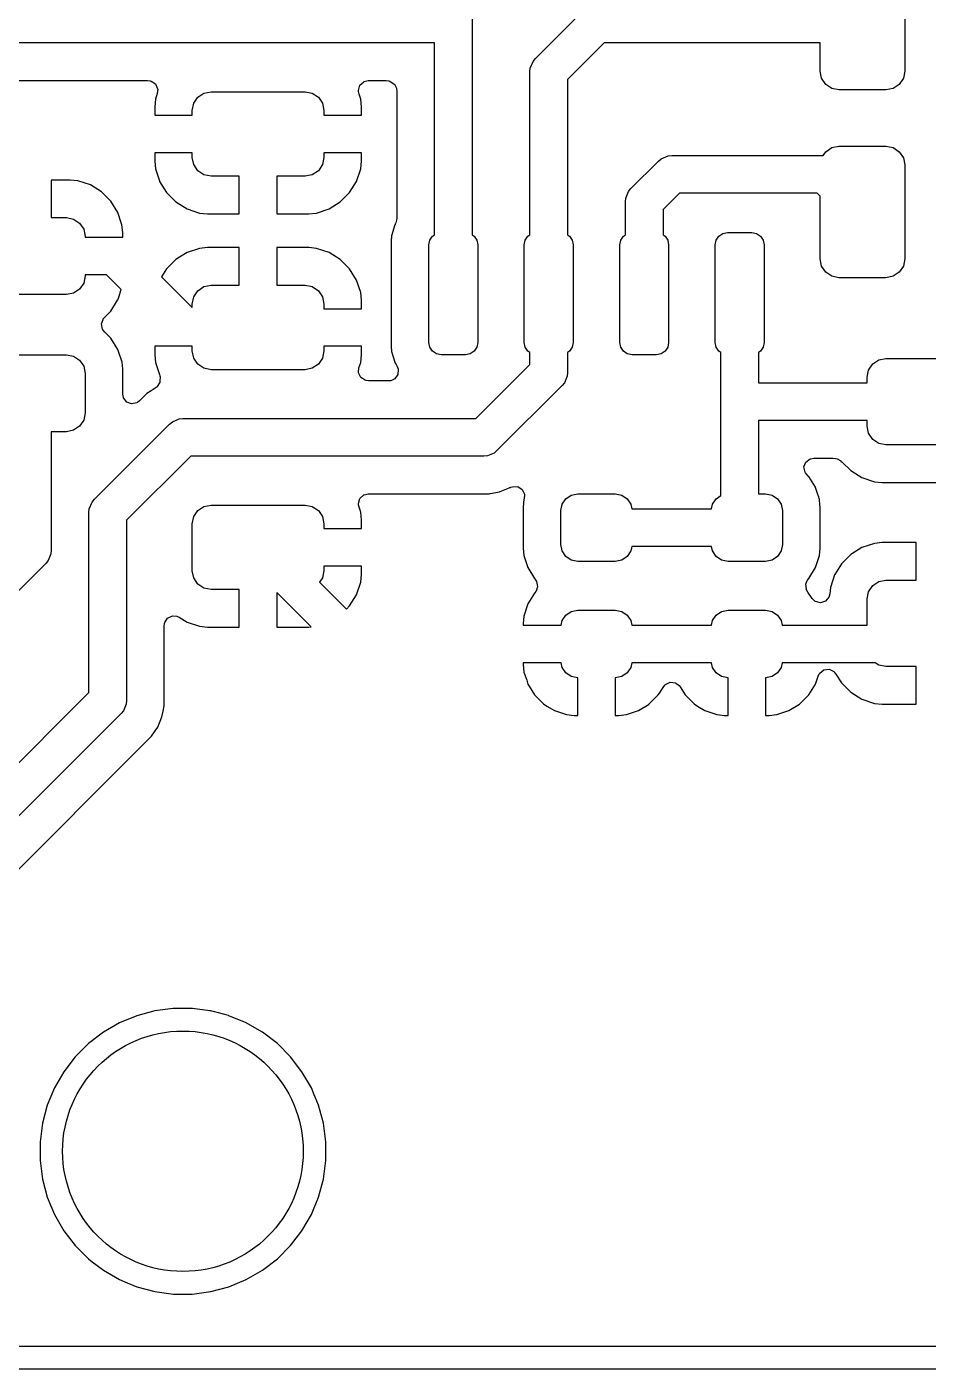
# Model space of a CAD drawing. Header units: millimetres. Extents: x 117.1 to 182.9, y -117.9 to -82.1.
# Drawn here: x 147.92 to 159.91, y -117.9 to -100.04 of the extents above; entities that cross this region are included whole.
import ezdxf

# ---------------------------------------------------------------- set-up
doc = ezdxf.new("R2010")
doc.units = ezdxf.units.MM
for name, color, linetype, lineweight, true_color in [('cut_in', 5, 'CONTINUOUS', 25, 0x0000ff), ('cut_out', 174, 'CONTINUOUS', 25, 0x000080), ('trace_in', 6, 'CONTINUOUS', 25, 0xff00ff), ('trace_out', 214, 'CONTINUOUS', 25, 0x800080)]:
    doc.layers.add(name, color=color, linetype=linetype, lineweight=lineweight, true_color=true_color)

msp = doc.modelspace()

# ---------------------------------------------------------------- linework, layer by layer
at = {"layer": 'cut_in'}
msp.add_circle((150, -115), 1.6, dxfattribs=at)
at = {"layer": 'cut_out', "linetype": 'CONTINUOUS'}
msp.add_line((164, -117.9), (136, -117.9), dxfattribs=at)
at = {"layer": 'trace_in', "linetype": 'CONTINUOUS'}
for p, q in [((150.125, -101.7125), (149.625001, -101.7125)), ((149.625001, -101.7125), (149.625001, -101.824995)), ((150.125, -101.775), (150.125, -101.7125)), ((150.14403, -101.870671), (150.125, -101.775)), ((151.875, -101.775), (151.85597, -101.870671)), ((152.375, -101.7125), (151.875, -101.7125)), ((151.875, -101.7125), (151.875, -101.775)), ((152.375, -101.824973), (152.375, -101.7125)), ((149.625001, -101.824995), (149.635493, -101.927694)), ((149.635493, -101.927694), (149.635494, -101.927696)), ((149.635494, -101.927696), (149.687782, -102.085493)), ((150.198223, -101.951777), (150.14403, -101.870671)), ((150.279329, -102.00597), (150.198223, -101.951777)), ((151.801777, -101.951777), (151.720671, -102.00597)), ((151.85597, -101.870671), (151.801777, -101.951777)), ((152.309358, -102.094119), (152.364505, -101.927697)), ((152.364505, -101.927697), (152.364506, -101.92769)), ((152.364506, -101.92769), (152.374999, -101.824986)), ((152.374999, -101.824986), (152.375, -101.824973)), ((148.499986, -102.075), (148.25, -102.075)), ((148.25, -102.075), (148.25, -102.575)), ((148.499991, -102.075), (148.499986, -102.075)), ((148.602694, -102.085493), (148.499991, -102.075)), ((148.602699, -102.085494), (148.602694, -102.085493)), ((148.76911, -102.140638), (148.602699, -102.085494)), ((148.769119, -102.140641), (148.76911, -102.140638)), ((148.769124, -102.140643), (148.769119, -102.140641)), ((148.918345, -102.232684), (148.769124, -102.140643)), ((149.687782, -102.085493), (149.690641, -102.094119)), ((149.690641, -102.094119), (149.690643, -102.094124)), ((149.690643, -102.094124), (149.782684, -102.243345)), ((150.375, -102.025), (150.279329, -102.00597)), ((150.75, -102.025), (150.375, -102.025)), ((150.75, -102.524998), (150.75, -102.025)), ((151.625, -102.025), (151.25, -102.025)), ((151.25, -102.025), (151.25, -102.524999)), ((151.720671, -102.00597), (151.625, -102.025)), ((152.217315, -102.243345), (152.309356, -102.094124)), ((152.309356, -102.094124), (152.309358, -102.094119)), ((149.042315, -102.356654), (148.918345, -102.232684)), ((149.134356, -102.505875), (149.042315, -102.356654)), ((149.782684, -102.243345), (149.906654, -102.367315)), ((152.093345, -102.367315), (152.217315, -102.243345)), ((149.134358, -102.50588), (149.134356, -102.505875)), ((149.189505, -102.672302), (149.134358, -102.50588)), ((149.906654, -102.367315), (150.055875, -102.459356)), ((150.055875, -102.459356), (150.05588, -102.459358)), ((150.05588, -102.459358), (150.222299, -102.514504)), ((150.222299, -102.514504), (150.2223, -102.514504)), ((150.2223, -102.514504), (150.222302, -102.514505)), ((150.222302, -102.514505), (150.222309, -102.514506)), ((150.222309, -102.514506), (150.325019, -102.524999)), ((150.325019, -102.524999), (150.749999, -102.524999)), ((150.749999, -102.524999), (150.75, -102.524998)), ((151.25, -102.524999), (151.67496, -102.524999)), ((151.67496, -102.524999), (151.674972, -102.524999)), ((151.674972, -102.524999), (151.674986, -102.524998)), ((151.674986, -102.524998), (151.777697, -102.514505)), ((151.777697, -102.514505), (151.944119, -102.459358)), ((151.944119, -102.459358), (151.944124, -102.459356)), ((151.944124, -102.459356), (152.093345, -102.367315)), ((148.25, -102.575), (148.45, -102.575)), ((148.45, -102.575), (148.545671, -102.59403)), ((148.545671, -102.59403), (148.626777, -102.648223)), ((148.626777, -102.648223), (148.68097, -102.729329)), ((149.199998, -102.775013), (149.189505, -102.672302)), ((148.68097, -102.729329), (148.7, -102.825)), ((148.7, -102.825), (148.7, -102.8375)), ((148.7, -102.8375), (149.199999, -102.8375)), ((149.199999, -102.775028), (149.199998, -102.775013)), ((149.199999, -102.8375), (149.199999, -102.775028)), ((150.055875, -103.040643), (149.956394, -103.102003)), ((150.055877, -103.040642), (150.055875, -103.040643)), ((150.055879, -103.040641), (150.055877, -103.040642)), ((150.055887, -103.040638), (150.055879, -103.040641)), ((150.222302, -102.985494), (150.055887, -103.040638)), ((150.222304, -102.985493), (150.222302, -102.985494)), ((150.325002, -102.975002), (150.222304, -102.985493)), ((150.325012, -102.975001), (150.325002, -102.975001)), ((150.325002, -102.975001), (150.325002, -102.975002)), ((150.325028, -102.975), (150.325012, -102.975001)), ((150.325037, -102.975), (150.325028, -102.975)), ((150.75, -102.975), (150.325037, -102.975)), ((150.75, -103.475), (150.75, -102.975)), ((151.674986, -102.975), (151.25, -102.975)), ((151.25, -102.975), (151.25, -103.475)), ((151.674991, -102.975), (151.674986, -102.975)), ((151.777694, -102.985493), (151.674991, -102.975)), ((151.777699, -102.985494), (151.777694, -102.985493)), ((151.94411, -103.040638), (151.777699, -102.985494)), ((151.944119, -103.040641), (151.94411, -103.040638)), ((151.944124, -103.040643), (151.944119, -103.040641)), ((152.093345, -103.132684), (151.944124, -103.040643)), ((149.906652, -103.132685), (149.782685, -103.256652)), ((149.956394, -103.102003), (149.906652, -103.132685)), ((152.217315, -103.256654), (152.093345, -103.132684)), ((149.782684, -103.256654), (149.716885, -103.363331)), ((149.716885, -103.363331), (150.125, -103.771446)), ((149.782685, -103.256652), (149.782684, -103.256654)), ((152.309356, -103.405875), (152.217315, -103.256654)), ((152.309358, -103.40588), (152.309356, -103.405875)), ((152.364505, -103.572302), (152.309358, -103.40588)), ((150.14403, -103.629329), (150.198223, -103.548223)), ((150.198223, -103.548223), (150.279329, -103.49403)), ((150.279329, -103.49403), (150.375, -103.475)), ((150.375, -103.475), (150.75, -103.475)), ((151.25, -103.475), (151.625, -103.475)), ((151.625, -103.475), (151.720671, -103.49403)), ((151.720671, -103.49403), (151.801777, -103.548223)), ((151.801777, -103.548223), (151.85597, -103.629329)), ((152.374998, -103.675013), (152.364505, -103.572302)), ((150.125, -103.725), (150.14403, -103.629329)), ((150.125, -103.771446), (150.125, -103.725)), ((151.85597, -103.629329), (151.875, -103.725)), ((151.875, -103.725), (151.875, -103.7875)), ((152.374999, -103.675028), (152.374998, -103.675013)), ((152.374999, -103.7875), (152.374999, -103.675028)), ((151.875, -103.7875), (152.374999, -103.7875)), ((151.875, -107.275), (151.85597, -107.370671)), ((152.375, -107.2125), (151.875, -107.2125)), ((151.875, -107.2125), (151.875, -107.275)), ((152.364506, -107.42769), (152.374999, -107.324986)), ((152.374999, -107.324986), (152.375, -107.324973)), ((152.375, -107.324973), (152.375, -107.2125)), ((151.85597, -107.370671), (151.81822, -107.427166)), ((151.81822, -107.427166), (152.175857, -107.784803)), ((152.309358, -107.594119), (152.364505, -107.427697)), ((152.364505, -107.427697), (152.364506, -107.42769)), ((151.705796, -108.02185), (151.25, -107.566054)), ((151.25, -107.566054), (151.25, -108.024999)), ((152.217315, -107.743345), (152.309356, -107.594124)), ((152.309356, -107.594124), (152.309358, -107.594119)), ((152.175857, -107.784803), (152.217315, -107.743345)), ((151.25, -108.024999), (151.67496, -108.024999)), ((151.67496, -108.024999), (151.674972, -108.024999)), ((151.674972, -108.024999), (151.674986, -108.024998)), ((151.674986, -108.024998), (151.705796, -108.02185)), ((155.029973, -108.5), (154.525001, -108.5)), ((154.525001, -108.5), (154.525001, -108.523331)), ((154.525001, -108.523331), (154.535144, -108.622608)), ((155.042127, -108.561104), (155.029973, -108.5)), ((155.090901, -108.634099), (155.042127, -108.561104)), ((155.957873, -108.561104), (155.909099, -108.634099)), ((155.970027, -108.5), (155.957873, -108.561104)), ((157.029973, -108.5), (155.970027, -108.5)), ((157.042127, -108.561104), (157.029973, -108.5)), ((157.090901, -108.634099), (157.042127, -108.561104)), ((157.957873, -108.561104), (157.909099, -108.634099)), ((157.970027, -108.5), (157.957873, -108.561104)), ((159.207979, -108.5), (157.970027, -108.5)), ((158.468906, -108.636772), (158.52325, -108.592864)), ((158.52325, -108.592864), (158.59271, -108.585305)), ((158.59271, -108.585305), (158.654503, -108.615829)), ((159.254329, -108.53097), (159.207979, -108.5)), ((159.35, -108.55), (159.254329, -108.53097)), ((159.75, -108.55), (159.35, -108.55)), ((159.75, -109.049998), (159.75, -108.55)), ((154.535144, -108.622608), (154.571678, -108.732861)), ((154.571678, -108.732861), (154.588452, -108.783481)), ((154.588452, -108.783481), (154.588457, -108.783492)), ((154.588457, -108.783492), (154.605537, -108.811183)), ((155.163896, -108.682873), (155.090901, -108.634099)), ((155.25, -108.7), (155.163896, -108.682873)), ((155.25, -109.199998), (155.25, -108.7)), ((155.836104, -108.682873), (155.75, -108.7)), ((155.75, -108.7), (155.75, -109.199999)), ((155.909099, -108.634099), (155.836104, -108.682873)), ((156.418035, -108.789979), (156.481039, -108.759783)), ((156.481039, -108.759783), (156.550369, -108.768442)), ((156.550369, -108.768442), (156.550378, -108.768447)), ((156.550378, -108.768447), (156.550385, -108.76845)), ((156.550385, -108.76845), (156.55362, -108.769856)), ((156.55362, -108.769856), (156.597911, -108.802382)), ((157.163896, -108.682873), (157.090901, -108.634099)), ((157.25, -108.7), (157.163896, -108.682873)), ((157.25, -109.199998), (157.25, -108.7)), ((157.836104, -108.682873), (157.75, -108.7)), ((157.75, -108.7), (157.75, -109.199999)), ((157.909099, -108.634099), (157.836104, -108.682873)), ((158.322575, -108.927728), (158.411542, -108.783492)), ((158.411542, -108.783492), (158.411548, -108.783479)), ((158.411548, -108.783479), (158.446528, -108.677914)), ((158.446528, -108.677914), (158.462278, -108.646346)), ((158.462278, -108.646346), (158.468906, -108.636772)), ((158.654503, -108.615829), (158.662585, -108.623215)), ((158.662585, -108.623215), (158.684472, -108.649652)), ((158.684472, -108.649652), (158.757681, -108.768341)), ((158.757681, -108.768341), (158.757684, -108.768345)), ((158.757684, -108.768345), (158.881654, -108.892315)), ((154.605537, -108.811183), (154.677413, -108.927712)), ((154.677413, -108.927712), (154.67742, -108.927722)), ((154.67742, -108.927722), (154.677424, -108.927728)), ((154.677424, -108.927728), (154.677427, -108.927732)), ((154.677427, -108.927732), (154.677429, -108.927734)), ((154.677429, -108.927734), (154.677431, -108.927737)), ((154.677431, -108.927737), (154.797261, -109.047567)), ((156.202732, -109.047572), (156.322572, -108.927732)), ((156.322572, -108.927732), (156.322575, -108.927728)), ((156.322575, -108.927728), (156.338194, -108.902407)), ((156.338194, -108.902407), (156.385103, -108.826356)), ((156.385103, -108.826356), (156.407714, -108.799263)), ((156.407714, -108.799263), (156.418035, -108.789979)), ((156.597911, -108.802382), (156.598981, -108.803617)), ((156.598981, -108.803617), (156.610801, -108.819717)), ((156.610801, -108.819717), (156.677412, -108.92771)), ((156.677412, -108.92771), (156.677429, -108.927735)), ((156.677429, -108.927735), (156.797261, -109.047567)), ((158.202732, -109.047572), (158.322572, -108.927732)), ((158.322572, -108.927732), (158.322575, -108.927728)), ((158.881654, -108.892315), (159.030875, -108.984356)), ((154.797261, -109.047567), (154.797264, -109.047569)), ((154.797264, -109.047569), (154.797267, -109.047572)), ((154.797267, -109.047572), (154.797271, -109.047575)), ((154.797271, -109.047575), (154.797279, -109.04758)), ((154.797279, -109.04758), (154.797286, -109.047585)), ((154.797286, -109.047585), (154.841908, -109.075108)), ((154.841908, -109.075108), (154.941507, -109.136542)), ((154.941507, -109.136542), (154.941518, -109.136547)), ((154.941518, -109.136547), (155.102393, -109.189855)), ((155.897607, -109.189855), (156.058481, -109.136547)), ((156.058481, -109.136547), (156.058492, -109.136542)), ((156.058492, -109.136542), (156.1988, -109.049998)), ((156.1988, -109.049998), (156.202712, -109.047585)), ((156.202712, -109.047585), (156.202713, -109.047584)), ((156.202713, -109.047584), (156.202728, -109.047575)), ((156.202728, -109.047575), (156.202732, -109.047572)), ((156.797261, -109.047567), (156.797264, -109.047569)), ((156.797264, -109.047569), (156.797267, -109.047572)), ((156.797267, -109.047572), (156.797271, -109.047575)), ((156.797271, -109.047575), (156.797279, -109.04758)), ((156.797279, -109.04758), (156.797286, -109.047585)), ((156.797286, -109.047585), (156.841908, -109.075108)), ((156.841908, -109.075108), (156.941507, -109.136542)), ((156.941507, -109.136542), (156.941518, -109.136547)), ((156.941518, -109.136547), (157.102393, -109.189855)), ((157.897607, -109.189855), (158.058481, -109.136547)), ((158.058481, -109.136547), (158.058492, -109.136542)), ((158.058492, -109.136542), (158.1988, -109.049998)), ((158.1988, -109.049998), (158.202712, -109.047585)), ((158.202712, -109.047585), (158.202713, -109.047584)), ((158.202713, -109.047584), (158.202728, -109.047575)), ((158.202728, -109.047575), (158.202732, -109.047572)), ((159.030875, -108.984356), (159.03088, -108.984358)), ((159.03088, -108.984358), (159.197299, -109.039504)), ((159.197299, -109.039504), (159.1973, -109.039504)), ((159.1973, -109.039504), (159.197302, -109.039505)), ((159.197302, -109.039505), (159.197309, -109.039506)), ((159.197309, -109.039506), (159.300019, -109.049999)), ((159.300019, -109.049999), (159.749999, -109.049999)), ((159.749999, -109.049999), (159.75, -109.049998)), ((155.102393, -109.189855), (155.201683, -109.199999)), ((155.201683, -109.199999), (155.249999, -109.199998)), ((155.249999, -109.199998), (155.25, -109.199998)), ((155.75, -109.199999), (155.798296, -109.199999)), ((155.798296, -109.199999), (155.798308, -109.199999)), ((155.798308, -109.199999), (155.798322, -109.199998)), ((155.798322, -109.199998), (155.897607, -109.189855)), ((157.102393, -109.189855), (157.201683, -109.199999)), ((157.201683, -109.199999), (157.249999, -109.199998)), ((157.249999, -109.199998), (157.25, -109.199998)), ((157.75, -109.199999), (157.798296, -109.199999)), ((157.798296, -109.199999), (157.798308, -109.199999)), ((157.798308, -109.199999), (157.798322, -109.199998)), ((157.798322, -109.199998), (157.897607, -109.189855)), ((149.387786, -113.196499), (149.15765, -113.291824)), ((149.628439, -113.132016), (149.387786, -113.196499)), ((149.871333, -113.100039), (149.628439, -113.132016)), ((149.873347, -113.099705), (149.871333, -113.100039)), ((149.875424, -113.0995), (149.873347, -113.099705)), ((149.875429, -113.0995), (149.875424, -113.0995)), ((149.875435, -113.0995), (149.875429, -113.0995)), ((150.124565, -113.0995), (149.875435, -113.0995)), ((150.12457, -113.0995), (150.124565, -113.0995)), ((150.124575, -113.0995), (150.12457, -113.0995)), ((150.126649, -113.099705), (150.124575, -113.0995)), ((150.128665, -113.100039), (150.126649, -113.099705)), ((150.359465, -113.130424), (150.128665, -113.100039)), ((150.359473, -113.130425), (150.359465, -113.130424)), ((150.371561, -113.132017), (150.359473, -113.130425)), ((150.371564, -113.132017), (150.371561, -113.132017)), ((150.371565, -113.132018), (150.371564, -113.132017)), ((150.383335, -113.135171), (150.371565, -113.132018)), ((150.383346, -113.135174), (150.383335, -113.135171)), ((150.406833, -113.141467), (150.383346, -113.135174)), ((150.406833, -113.141468), (150.406833, -113.141467)), ((150.605552, -113.194715), (150.406833, -113.141468)), ((150.612214, -113.1965), (150.605552, -113.194715)), ((150.842348, -113.291824), (150.612214, -113.1965)), ((148.941873, -113.416399), (148.744232, -113.568053)), ((149.157609, -113.291845), (148.941873, -113.416399)), ((149.15761, -113.291843), (149.157609, -113.291845)), ((149.157623, -113.291837), (149.15761, -113.291843)), ((149.15763, -113.291833), (149.157623, -113.291837)), ((149.157637, -113.29183), (149.15763, -113.291833)), ((149.15765, -113.291824), (149.157637, -113.29183)), ((150.842361, -113.29183), (150.842348, -113.291824)), ((150.842376, -113.291837), (150.842361, -113.29183)), ((150.958703, -113.358998), (150.842376, -113.291837)), ((151.058125, -113.416399), (150.958703, -113.358998)), ((151.255766, -113.568053), (151.058125, -113.416399)), ((148.744209, -113.568074), (148.568074, -113.744209)), ((148.744217, -113.568067), (148.744209, -113.568074)), ((148.744232, -113.568053), (148.744217, -113.568067)), ((151.255771, -113.568057), (151.255766, -113.568053)), ((151.255774, -113.56806), (151.255771, -113.568057)), ((151.255781, -113.568066), (151.255774, -113.56806)), ((151.431933, -113.744218), (151.255781, -113.568066)), ((148.568053, -113.744232), (148.416399, -113.941873)), ((148.568067, -113.744217), (148.568053, -113.744232)), ((148.568074, -113.744209), (148.568067, -113.744217)), ((151.431939, -113.744225), (151.431933, -113.744218)), ((151.431941, -113.744228), (151.431939, -113.744225)), ((151.431945, -113.744232), (151.431941, -113.744228)), ((151.583599, -113.941873), (151.431945, -113.744232)), ((148.416399, -113.941873), (148.291845, -114.157609)), ((151.708162, -114.157623), (151.583599, -113.941873)), ((148.291824, -114.15765), (148.196499, -114.387786)), ((148.29183, -114.157637), (148.291824, -114.15765)), ((148.291833, -114.15763), (148.29183, -114.157637)), ((148.291837, -114.157623), (148.291833, -114.15763)), ((148.291845, -114.157609), (148.291837, -114.157623)), ((151.708169, -114.157638), (151.708162, -114.157623)), ((151.708173, -114.157649), (151.708169, -114.157638)), ((151.708174, -114.15765), (151.708173, -114.157649)), ((151.745676, -114.248188), (151.708174, -114.15765)), ((151.759678, -114.281992), (151.745676, -114.248188)), ((151.803502, -114.387793), (151.759678, -114.281992)), ((148.196499, -114.387786), (148.132016, -114.628439)), ((151.867982, -114.628435), (151.803502, -114.387793)), ((148.132016, -114.628439), (148.099501, -114.875417)), ((151.9005, -114.875435), (151.867982, -114.628435)), ((148.099501, -114.875417), (148.0995, -114.875446)), ((148.0995, -114.875446), (148.0995, -115.124552)), ((151.9005, -115.124565), (151.9005, -114.875435)), ((148.0995, -115.124552), (148.099501, -115.124581)), ((148.099501, -115.124581), (148.132016, -115.371559)), ((151.867982, -115.371565), (151.9005, -115.124565)), ((148.132016, -115.371559), (148.196499, -115.612212)), ((151.803502, -115.612207), (151.867982, -115.371565)), ((148.196499, -115.612212), (148.291824, -115.842348)), ((151.708164, -115.842373), (151.803502, -115.612207)), ((148.291824, -115.842348), (148.29183, -115.842361)), ((148.29183, -115.842361), (148.291837, -115.842376)), ((148.291837, -115.842376), (148.291845, -115.842389)), ((148.291845, -115.842389), (148.416399, -116.058125)), ((151.583599, -116.058127), (151.708164, -115.842373)), ((148.416399, -116.058125), (148.568053, -116.255766)), ((151.431938, -116.255776), (151.583599, -116.058127)), ((148.568053, -116.255766), (148.568057, -116.255771)), ((148.568057, -116.255771), (148.56806, -116.255774)), ((148.56806, -116.255774), (148.568066, -116.255781)), ((148.568066, -116.255781), (148.744218, -116.431933)), ((151.255776, -116.431938), (151.431938, -116.255776)), ((148.744218, -116.431933), (148.744225, -116.431939)), ((148.744225, -116.431939), (148.744228, -116.431941)), ((148.744228, -116.431941), (148.744232, -116.431945)), ((148.744232, -116.431945), (148.793973, -116.470112)), ((151.058127, -116.583599), (151.255776, -116.431938)), ((148.793973, -116.470112), (148.941873, -116.583599)), ((148.941873, -116.583599), (149.157623, -116.708162)), ((150.842373, -116.708164), (151.058127, -116.583599)), ((149.157623, -116.708162), (149.157638, -116.708169)), ((149.157638, -116.708169), (149.256825, -116.749253)), ((149.256825, -116.749253), (149.387793, -116.803502)), ((149.387793, -116.803502), (149.628435, -116.867982)), ((150.371565, -116.867982), (150.612207, -116.803502)), ((150.612207, -116.803502), (150.842373, -116.708164)), ((149.628435, -116.867982), (149.875435, -116.9005)), ((149.875435, -116.9005), (149.875442, -116.9005)), ((149.875442, -116.9005), (150.124558, -116.9005)), ((150.124558, -116.9005), (150.124565, -116.9005)), ((150.124565, -116.9005), (150.371565, -116.867982))]:
    msp.add_line(p, q, dxfattribs=at)
at = {"layer": 'trace_out', "linetype": 'CONTINUOUS'}
for p, q in [((153.845, -99.008554), (153.845, -102.804283)), ((159.6, -99.375), (159.6, -100.625)), ((154.688223, -100.458223), (155.323224, -99.823223)), ((153.345, -100.25), (132, -100.25)), ((153.345, -102.804283), (153.345, -100.25)), ((155.603553, -100.25), (155.115, -100.738553)), ((158.475, -100.25), (155.603553, -100.25)), ((158.475, -100.625), (158.475, -100.25)), ((154.619804, -100.586227), (154.657133, -100.496107)), ((154.657133, -100.496107), (154.657137, -100.496102)), ((154.657137, -100.496102), (154.688223, -100.458223)), ((154.615, -100.635), (154.619804, -100.586227)), ((154.615, -102.804283), (154.615, -100.635)), ((155.115, -100.738553), (155.115, -102.804283)), ((158.49403, -100.720671), (158.475, -100.625)), ((158.548223, -100.801777), (158.49403, -100.720671)), ((159.58097, -100.720671), (159.526777, -100.801777)), ((159.6, -100.625), (159.58097, -100.720671)), ((131.926082, -100.7505), (149.527727, -100.7505)), ((149.527727, -100.7505), (149.562659, -100.755521)), ((149.562659, -100.755521), (149.575978, -100.759432)), ((149.575978, -100.759432), (149.634756, -100.797206)), ((149.634756, -100.797206), (149.663782, -100.860761)), ((149.659723, -100.924182), (149.635494, -100.9973)), ((149.664755, -100.867536), (149.659723, -100.924182)), ((149.663782, -100.860761), (149.663782, -100.860767)), ((149.663782, -100.860767), (149.664755, -100.867536)), ((150.198223, -100.973223), (150.279329, -100.91903)), ((150.279329, -100.91903), (150.375, -100.9)), ((150.375, -100.9), (151.625, -100.9)), ((151.625, -100.9), (151.720671, -100.91903)), ((151.720671, -100.91903), (151.801777, -100.973223)), ((152.335647, -100.881824), (152.353011, -100.814146)), ((152.336125, -100.895695), (152.335647, -100.881824)), ((152.342345, -100.930428), (152.336125, -100.895695)), ((152.353011, -100.814146), (152.404206, -100.7666)), ((152.404206, -100.7666), (152.409279, -100.76407)), ((152.409279, -100.76407), (152.410348, -100.763537)), ((152.410348, -100.763537), (152.465694, -100.7505)), ((152.465694, -100.7505), (152.70267, -100.7505)), ((152.70267, -100.7505), (152.737606, -100.755523)), ((152.737606, -100.755523), (152.752604, -100.759927)), ((152.752604, -100.759927), (152.811355, -100.797672)), ((152.811355, -100.797672), (152.812542, -100.799041)), ((152.812542, -100.799041), (152.840018, -100.853902)), ((152.840018, -100.853902), (152.841663, -100.86146)), ((152.841663, -100.86146), (152.8445, -100.887831)), ((152.8445, -100.887831), (152.8445, -102.577079)), ((158.629329, -100.85597), (158.548223, -100.801777)), ((158.725, -100.875), (158.629329, -100.85597)), ((159.35, -100.875), (158.725, -100.875)), ((159.445671, -100.85597), (159.35, -100.875)), ((159.526777, -100.801777), (159.445671, -100.85597)), ((149.635493, -100.997304), (149.625, -101.100007)), ((149.625, -101.100007), (149.625, -101.100013)), ((149.625, -101.100013), (149.625, -101.2125)), ((149.635494, -100.9973), (149.635493, -100.997304)), ((150.125, -101.15), (150.14403, -101.054329)), ((150.14403, -101.054329), (150.198223, -100.973223)), ((151.801777, -100.973223), (151.85597, -101.054329)), ((151.85597, -101.054329), (151.875, -101.15)), ((152.364506, -100.997304), (152.342345, -100.930428)), ((152.374998, -101.100013), (152.364506, -100.997304)), ((152.374999, -101.100028), (152.374998, -101.100013)), ((152.374999, -101.2125), (152.374999, -101.100028)), ((149.625, -101.2125), (150.125, -101.2125)), ((150.125, -101.2125), (150.125, -101.15)), ((151.875, -101.15), (151.875, -101.2125)), ((151.875, -101.2125), (152.374999, -101.2125)), ((158.629329, -101.64403), (158.725, -101.625)), ((158.725, -101.625), (159.35, -101.625)), ((159.35, -101.625), (159.445671, -101.64403)), ((156.323223, -101.823223), (156.361108, -101.792132)), ((156.361108, -101.792132), (156.423227, -101.766402)), ((156.423227, -101.766402), (156.451227, -101.754804)), ((156.451227, -101.754804), (156.5, -101.75)), ((156.5, -101.75), (158.513627, -101.75)), ((158.513627, -101.75), (158.548223, -101.698223)), ((158.548223, -101.698223), (158.629329, -101.64403)), ((159.445671, -101.64403), (159.526777, -101.698223)), ((159.526777, -101.698223), (159.58097, -101.779329)), ((159.58097, -101.779329), (159.6, -101.875)), ((155.958223, -102.188223), (156.323223, -101.823223)), ((159.6, -101.875), (159.6, -103.125)), ((155.885, -102.365), (155.889804, -102.316227)), ((155.889804, -102.316227), (155.927133, -102.226107)), ((155.927133, -102.226107), (155.927137, -102.226102)), ((155.927137, -102.226102), (155.958223, -102.188223)), ((156.603554, -102.25), (156.385, -102.468554)), ((158.433946, -102.25), (156.603554, -102.25)), ((158.475, -102.291054), (158.433946, -102.25)), ((158.475, -103.125), (158.475, -102.291054)), ((155.885, -102.804283), (155.885, -102.365)), ((156.385, -102.468554), (156.385, -102.804283)), ((152.820564, -102.672718), (152.77557, -102.817109)), ((152.820567, -102.672707), (152.820564, -102.672718)), ((152.820692, -102.672309), (152.820567, -102.672707)), ((152.823469, -102.663398), (152.820692, -102.672309)), ((152.823471, -102.663392), (152.823469, -102.663397)), ((152.823469, -102.663397), (152.823469, -102.663398)), ((152.824652, -102.661438), (152.823471, -102.663392)), ((152.827632, -102.653217), (152.824652, -102.661438)), ((152.830498, -102.644265), (152.827632, -102.653217)), ((152.839945, -102.610379), (152.830498, -102.644265)), ((152.8445, -102.577079), (152.839945, -102.610379)), ((152.775567, -102.817119), (152.7695, -102.883902)), ((152.7695, -102.883902), (152.7695, -104.291105)), ((152.77557, -102.817109), (152.775567, -102.817119)), ((153.27, -102.9375), (153.28237, -102.875314)), ((153.28237, -102.875314), (153.317595, -102.822595)), ((153.317595, -102.822595), (153.345, -102.804283)), ((153.845, -102.804283), (153.872405, -102.822595)), ((153.872405, -102.822595), (153.90763, -102.875314)), ((153.90763, -102.875314), (153.92, -102.9375)), ((154.54, -102.9375), (154.55237, -102.875314)), ((154.55237, -102.875314), (154.587595, -102.822595)), ((154.587595, -102.822595), (154.615, -102.804283)), ((155.115, -102.804283), (155.142405, -102.822595)), ((155.142405, -102.822595), (155.17763, -102.875314)), ((155.17763, -102.875314), (155.19, -102.9375)), ((155.81, -102.9375), (155.82237, -102.875314)), ((155.82237, -102.875314), (155.857595, -102.822595)), ((155.857595, -102.822595), (155.885, -102.804283)), ((156.385, -102.804283), (156.412405, -102.822595)), ((156.412405, -102.822595), (156.44763, -102.875314)), ((156.44763, -102.875314), (156.46, -102.9375)), ((157.08, -102.9375), (157.09237, -102.875314)), ((157.09237, -102.875314), (157.127595, -102.822595)), ((157.127595, -102.822595), (157.180314, -102.78737)), ((157.180314, -102.78737), (157.2425, -102.775)), ((157.2425, -102.775), (157.5675, -102.775)), ((157.5675, -102.775), (157.629686, -102.78737)), ((157.629686, -102.78737), (157.682405, -102.822595)), ((157.682405, -102.822595), (157.71763, -102.875314)), ((157.71763, -102.875314), (157.73, -102.9375)), ((153.27, -104.2375), (153.27, -102.9375)), ((153.92, -102.9375), (153.92, -104.2375)), ((154.54, -104.2375), (154.54, -102.9375)), ((155.19, -102.9375), (155.19, -104.2375)), ((155.81, -104.2375), (155.81, -102.9375)), ((156.46, -102.9375), (156.46, -104.2375)), ((157.08, -104.2375), (157.08, -102.9375)), ((157.73, -102.9375), (157.73, -104.2375)), ((158.49403, -103.220671), (158.475, -103.125)), ((158.548223, -103.301777), (158.49403, -103.220671)), ((159.58097, -103.220671), (159.526777, -103.301777)), ((159.6, -103.125), (159.58097, -103.220671)), ((148.7, -103.35), (148.68097, -103.445671)), ((148.983946, -103.3375), (148.7, -103.3375)), ((148.7, -103.3375), (148.7, -103.35)), ((149.179459, -103.533013), (148.983946, -103.3375)), ((158.629329, -103.35597), (158.548223, -103.301777)), ((158.725, -103.375), (158.629329, -103.35597)), ((159.35, -103.375), (158.725, -103.375)), ((159.445671, -103.35597), (159.35, -103.375)), ((159.526777, -103.301777), (159.445671, -103.35597)), ((148.45, -103.6), (147.55, -103.6)), ((148.545671, -103.58097), (148.45, -103.6)), ((148.626777, -103.526777), (148.545671, -103.58097)), ((148.68097, -103.445671), (148.626777, -103.526777)), ((149.146374, -103.632858), (149.179459, -103.533013)), ((149.042317, -103.818342), (149.130727, -103.675007)), ((149.130727, -103.675007), (149.134356, -103.669124)), ((149.134356, -103.669124), (149.134357, -103.669121)), ((149.134357, -103.669121), (149.134361, -103.66911)), ((149.134361, -103.66911), (149.134395, -103.669009)), ((149.134395, -103.669009), (149.14124, -103.648348)), ((149.14124, -103.648348), (149.146374, -103.632859)), ((149.146374, -103.632859), (149.146374, -103.632858)), ((148.917935, -103.987888), (148.937302, -103.92969)), ((148.937302, -103.92969), (148.941492, -103.923171)), ((148.941492, -103.923171), (148.958113, -103.902545)), ((148.958113, -103.902545), (149.042317, -103.818342)), ((148.917806, -103.989697), (148.917935, -103.987888)), ((148.932658, -104.057957), (148.917806, -103.989697)), ((148.94015, -104.071678), (148.932658, -104.057957)), ((148.961302, -104.099934), (148.94015, -104.071678)), ((149.042712, -104.181344), (148.961302, -104.099934)), ((149.134814, -104.330666), (149.042712, -104.181344)), ((150.125, -104.2875), (149.625001, -104.2875)), ((149.625001, -104.2875), (149.625001, -104.399995)), ((150.125, -104.35), (150.125, -104.2875)), ((152.375, -104.2875), (151.875, -104.2875)), ((151.875, -104.2875), (151.875, -104.35)), ((152.375, -104.399973), (152.375, -104.2875)), ((152.7695, -104.291105), (152.775567, -104.35788)), ((153.28237, -104.299686), (153.27, -104.2375)), ((153.317595, -104.352405), (153.28237, -104.299686)), ((153.90763, -104.299686), (153.872405, -104.352405)), ((153.92, -104.2375), (153.90763, -104.299686)), ((154.55237, -104.299686), (154.54, -104.2375)), ((154.587595, -104.352405), (154.55237, -104.299686)), ((155.17763, -104.299686), (155.142405, -104.352405)), ((155.19, -104.2375), (155.17763, -104.299686)), ((155.82237, -104.299686), (155.81, -104.2375)), ((155.857595, -104.352405), (155.82237, -104.299686)), ((156.44763, -104.299686), (156.412405, -104.352405)), ((156.46, -104.2375), (156.44763, -104.299686)), ((157.09237, -104.299686), (157.08, -104.2375)), ((157.127595, -104.352405), (157.09237, -104.299686)), ((157.71763, -104.299686), (157.682405, -104.352405)), ((157.73, -104.2375), (157.71763, -104.299686)), ((147.55, -104.4), (148.45, -104.4)), ((148.45, -104.4), (148.545671, -104.41903)), ((148.545671, -104.41903), (148.626777, -104.473223)), ((148.626777, -104.473223), (148.68097, -104.554329)), ((149.143834, -104.357887), (149.134814, -104.330666)), ((149.189998, -104.4972), (149.143834, -104.357887)), ((149.189999, -104.497203), (149.189998, -104.4972)), ((149.19912, -104.586496), (149.189999, -104.497203)), ((149.625001, -104.399995), (149.635493, -104.502694)), ((150.14403, -104.445671), (150.125, -104.35)), ((150.198223, -104.526777), (150.14403, -104.445671)), ((151.85597, -104.445671), (151.801777, -104.526777)), ((151.875, -104.35), (151.85597, -104.445671)), ((152.364506, -104.50269), (152.374999, -104.399986)), ((152.374999, -104.399986), (152.375, -104.399973)), ((152.775567, -104.35788), (152.775568, -104.357882)), ((152.775568, -104.357882), (152.775571, -104.357893)), ((152.775571, -104.357893), (152.823467, -104.511599)), ((153.370314, -104.38763), (153.317595, -104.352405)), ((153.4325, -104.4), (153.370314, -104.38763)), ((153.7575, -104.4), (153.4325, -104.4)), ((153.819686, -104.38763), (153.7575, -104.4)), ((153.872405, -104.352405), (153.819686, -104.38763)), ((154.615, -104.370716), (154.587595, -104.352405)), ((154.615, -104.531446), (154.615, -104.370716)), ((155.142405, -104.352405), (155.115, -104.370716)), ((155.115, -104.370716), (155.115, -104.635)), ((155.910314, -104.38763), (155.857595, -104.352405)), ((155.9725, -104.4), (155.910314, -104.38763)), ((156.2975, -104.4), (155.9725, -104.4)), ((156.359686, -104.38763), (156.2975, -104.4)), ((156.412405, -104.352405), (156.359686, -104.38763)), ((157.155, -104.370716), (157.127595, -104.352405)), ((157.155, -105), (157.155, -104.370716)), ((157.682405, -104.352405), (157.655, -104.370716)), ((157.655, -104.370716), (157.655, -104.775)), ((159.173223, -104.523223), (159.254329, -104.46903)), ((159.254329, -104.46903), (159.35, -104.45)), ((159.35, -104.45), (160.221446, -104.45)), ((148.68097, -104.554329), (148.7, -104.65)), ((148.7, -104.65), (148.7, -105.175)), ((149.200499, -104.599992), (149.19912, -104.586496)), ((149.200499, -104.599994), (149.200499, -104.599992)), ((149.200499, -104.924396), (149.200499, -104.599994)), ((149.635493, -104.502694), (149.635494, -104.502699)), ((149.635494, -104.502699), (149.689397, -104.665368)), ((149.689397, -104.665368), (149.693563, -104.681495)), ((150.279329, -104.58097), (150.198223, -104.526777)), ((150.375, -104.6), (150.279329, -104.58097)), ((151.625, -104.6), (150.375, -104.6)), ((151.720671, -104.58097), (151.625, -104.6)), ((151.801777, -104.526777), (151.720671, -104.58097)), ((152.335243, -104.632459), (152.340276, -104.575815)), ((152.336216, -104.639229), (152.335243, -104.632459)), ((152.336217, -104.639232), (152.336216, -104.639229)), ((152.365239, -104.702789), (152.336217, -104.639232)), ((152.340276, -104.575815), (152.341407, -104.572402)), ((152.341407, -104.572402), (152.364505, -104.502697)), ((152.364505, -104.502697), (152.364506, -104.50269)), ((152.85972, -104.661843), (152.820349, -104.719564)), ((152.823467, -104.511599), (152.835373, -104.531293)), ((152.835373, -104.531293), (152.844319, -104.546092)), ((152.844319, -104.546092), (152.858091, -104.57858)), ((152.858091, -104.57858), (152.861635, -104.592)), ((152.861635, -104.592), (152.85972, -104.661843)), ((153.896446, -105.25), (154.615, -104.531446)), ((155.115, -104.635), (155.110197, -104.683762)), ((159.1, -104.7), (159.11903, -104.604329)), ((159.11903, -104.604329), (159.173223, -104.523223)), ((149.642191, -104.836462), (149.576581, -104.880301)), ((149.656143, -104.825625), (149.642191, -104.836462)), ((149.657377, -104.824517), (149.656143, -104.825625)), ((149.689671, -104.776108), (149.657377, -104.824517)), ((149.690984, -104.774456), (149.689671, -104.776108)), ((149.691021, -104.774085), (149.690984, -104.774456)), ((149.691539, -104.773309), (149.691021, -104.774085)), ((149.693097, -104.768869), (149.691539, -104.773309)), ((149.694768, -104.736761), (149.693097, -104.768869)), ((149.693563, -104.681495), (149.693849, -104.68302)), ((149.693849, -104.68302), (149.695886, -104.695589)), ((149.697963, -104.704936), (149.694768, -104.736761)), ((149.695886, -104.695589), (149.697414, -104.702014)), ((149.697414, -104.702014), (149.697963, -104.704936)), ((152.424016, -104.740565), (152.365239, -104.702789)), ((152.437334, -104.744476), (152.424016, -104.740565)), ((152.472273, -104.7495), (152.437334, -104.744476)), ((152.734952, -104.7495), (152.472273, -104.7495)), ((152.75966, -104.747013), (152.734952, -104.7495)), ((152.765709, -104.745783), (152.75966, -104.747013)), ((152.819544, -104.720223), (152.765709, -104.745783)), ((152.820288, -104.719614), (152.819544, -104.720223)), ((152.820349, -104.719564), (152.820288, -104.719614)), ((155.041777, -104.811777), (154.176777, -105.676777)), ((155.072868, -104.773892), (155.041777, -104.811777)), ((155.110197, -104.683772), (155.072868, -104.773892)), ((155.110197, -104.683762), (155.110197, -104.683772)), ((157.655, -104.775), (159.1, -104.775)), ((159.1, -104.775), (159.1, -104.7)), ((149.208312, -104.967716), (149.200499, -104.924396)), ((149.210997, -104.974917), (149.208312, -104.967716)), ((149.252868, -105.030851), (149.210997, -104.974917)), ((149.318332, -105.055268), (149.252868, -105.030851)), ((149.396533, -105.034996), (149.386605, -105.040417)), ((149.424788, -105.013844), (149.396533, -105.034996)), ((149.52158, -104.917051), (149.424788, -105.013844)), ((149.521583, -104.917048), (149.52158, -104.917051)), ((149.576187, -104.880564), (149.521583, -104.917048)), ((149.576445, -104.880392), (149.576187, -104.880564)), ((149.576581, -104.880301), (149.576445, -104.880392)), ((157.155, -106.273071), (157.155, -105)), ((148.7, -105.175), (148.68097, -105.270671)), ((149.386605, -105.040417), (149.318332, -105.055268)), ((148.626777, -105.351777), (148.545671, -105.40597)), ((148.68097, -105.270671), (148.626777, -105.351777)), ((148.823223, -106.323223), (149.823224, -105.323223)), ((149.823224, -105.323223), (149.861108, -105.292132)), ((149.861108, -105.292132), (149.951228, -105.254803)), ((149.951228, -105.254803), (149.951237, -105.254803)), ((149.951237, -105.254803), (150, -105.25)), ((150, -105.25), (153.896446, -105.25)), ((159.1, -105.275), (157.655, -105.275)), ((157.655, -105.275), (157.655, -106.25)), ((159.1, -105.35), (159.1, -105.275)), ((159.11903, -105.445671), (159.1, -105.35)), ((148.45, -105.425), (148.25, -105.425)), ((148.25, -105.425), (148.25, -107)), ((148.545671, -105.40597), (148.45, -105.425)), ((159.173223, -105.526777), (159.11903, -105.445671)), ((159.254329, -105.58097), (159.173223, -105.526777)), ((150.103553, -105.75), (149.25, -106.603553)), ((154, -105.75), (150.103553, -105.75)), ((154.048773, -105.745196), (154, -105.75)), ((154.138893, -105.707867), (154.048773, -105.745196)), ((154.138897, -105.707862), (154.138893, -105.707867)), ((154.176777, -105.676777), (154.138897, -105.707862)), ((159.35, -105.6), (159.254329, -105.58097)), ((160.65, -105.6), (159.35, -105.6)), ((158.259376, -105.893334), (158.283793, -105.82787)), ((158.274227, -105.961605), (158.259376, -105.893334)), ((158.283793, -105.82787), (158.339722, -105.786)), ((158.339722, -105.786), (158.343599, -105.784554)), ((158.343599, -105.784554), (158.346935, -105.783311)), ((158.346935, -105.783311), (158.390249, -105.7755)), ((158.390249, -105.7755), (158.645302, -105.7755)), ((158.645302, -105.7755), (158.680237, -105.780523)), ((158.680237, -105.780523), (158.702885, -105.787173)), ((158.702885, -105.787173), (158.751237, -105.814284)), ((158.751237, -105.814284), (158.751346, -105.814383)), ((158.751346, -105.814383), (158.766983, -105.82856)), ((158.766983, -105.82856), (158.771376, -105.832744)), ((158.771376, -105.832744), (158.881344, -105.942712)), ((158.279649, -105.971535), (158.274227, -105.961605)), ((158.300797, -105.999785), (158.279649, -105.971535)), ((158.316014, -106.015002), (158.300797, -105.999785)), ((158.322966, -106.021954), (158.316014, -106.015002)), ((158.32298, -106.021974), (158.322966, -106.021954)), ((158.410861, -106.16445), (158.32298, -106.021974)), ((158.881344, -105.942712), (159.030666, -106.034814)), ((159.030666, -106.034814), (159.197203, -106.089999)), ((159.197203, -106.089999), (159.299991, -106.1005)), ((159.299991, -106.1005), (160.700008, -106.100499)), ((152.353011, -106.314146), (152.404206, -106.2666)), ((152.404206, -106.2666), (152.406846, -106.265283)), ((152.406846, -106.265283), (152.410348, -106.263537)), ((152.410348, -106.263537), (152.465694, -106.2505)), ((152.465694, -106.2505), (154.073921, -106.2505)), ((154.073921, -106.2505), (154.086951, -106.247907)), ((154.086951, -106.247907), (154.210321, -106.223367)), ((154.210321, -106.223367), (154.218913, -106.221658)), ((154.218913, -106.221658), (154.309967, -106.183942)), ((154.309967, -106.183942), (154.346852, -106.168663)), ((154.346852, -106.168663), (154.35723, -106.164898)), ((154.35723, -106.164898), (154.361572, -106.163537)), ((154.361572, -106.163537), (154.361573, -106.163538)), ((154.361573, -106.163538), (154.382291, -106.157048)), ((154.382291, -106.157048), (154.452148, -106.155795)), ((154.452148, -106.155795), (154.511594, -106.192509)), ((154.511594, -106.192509), (154.541751, -106.255514)), ((154.542365, -106.259297), (154.537673, -106.318166)), ((154.541751, -106.255514), (154.542365, -106.259297)), ((155.090901, -106.315901), (155.163896, -106.267127)), ((155.163896, -106.267127), (155.25, -106.25)), ((155.25, -106.25), (155.75, -106.25)), ((155.75, -106.25), (155.836104, -106.267127)), ((155.836104, -106.267127), (155.909099, -106.315901)), ((157.090901, -106.315901), (157.155, -106.273071)), ((157.655, -106.25), (157.75, -106.25)), ((157.75, -106.25), (157.836104, -106.267127)), ((157.836104, -106.267127), (157.909099, -106.315901)), ((158.411854, -106.165998), (158.410861, -106.16445)), ((158.411996, -106.166291), (158.411854, -106.165998)), ((158.411998, -106.166294), (158.411996, -106.166291)), ((158.411999, -106.166297), (158.411998, -106.166294)), ((158.412003, -106.166303), (158.411999, -106.166297)), ((158.425717, -106.20769), (158.412003, -106.166303)), ((158.447931, -106.274729), (158.425717, -106.20769)), ((158.450882, -106.283634), (158.447931, -106.274729)), ((158.465348, -106.327289), (158.450882, -106.283634)), ((148.75, -106.5), (148.754804, -106.451227)), ((148.754804, -106.451227), (148.792133, -106.361107)), ((148.792133, -106.361107), (148.792137, -106.361102)), ((148.792137, -106.361102), (148.823223, -106.323223)), ((150.198223, -106.473223), (150.279329, -106.41903)), ((150.279329, -106.41903), (150.375, -106.4)), ((150.375, -106.4), (151.625, -106.4)), ((151.625, -106.4), (151.720671, -106.41903)), ((151.720671, -106.41903), (151.801777, -106.473223)), ((152.335647, -106.381824), (152.353011, -106.314146)), ((152.336125, -106.395695), (152.335647, -106.381824)), ((152.342345, -106.430428), (152.336125, -106.395695)), ((152.364506, -106.497304), (152.342345, -106.430428)), ((154.534651, -106.327285), (154.5245, -106.426639)), ((154.5245, -106.426639), (154.5245, -106.426647)), ((154.5245, -106.426647), (154.5245, -106.973337)), ((154.537673, -106.318166), (154.534651, -106.327285)), ((155.025, -106.475), (155.042127, -106.388896)), ((155.042127, -106.388896), (155.090901, -106.315901)), ((155.909099, -106.315901), (155.957873, -106.388896)), ((155.957873, -106.388896), (155.970027, -106.45)), ((155.970027, -106.45), (157.029973, -106.45)), ((157.029973, -106.45), (157.042127, -106.388896)), ((157.042127, -106.388896), (157.090901, -106.315901)), ((157.909099, -106.315901), (157.957873, -106.388896)), ((157.957873, -106.388896), (157.975, -106.475)), ((158.465349, -106.327292), (158.465348, -106.327289)), ((158.472532, -106.397615), (158.465349, -106.327292)), ((158.475499, -106.426656), (158.472532, -106.397615)), ((158.4755, -106.973345), (158.475499, -106.426656)), ((148.75, -108.896446), (148.75, -106.5)), ((149.25, -106.603553), (149.25, -109)), ((150.125, -106.65), (150.14403, -106.554329)), ((150.14403, -106.554329), (150.198223, -106.473223)), ((151.801777, -106.473223), (151.85597, -106.554329)), ((151.85597, -106.554329), (151.875, -106.65)), ((152.374998, -106.600013), (152.364506, -106.497304)), ((152.374999, -106.600028), (152.374998, -106.600013)), ((152.374999, -106.600032), (152.374999, -106.600028)), ((152.374999, -106.7125), (152.374999, -106.600032)), ((155.025, -106.925), (155.025, -106.475)), ((157.975, -106.475), (157.975, -106.925)), ((150.125, -107.275), (150.125, -106.65)), ((151.875, -106.65), (151.875, -106.7125)), ((151.875, -106.7125), (152.374999, -106.7125)), ((148.25, -107), (148.245196, -107.048773)), ((154.5245, -106.973337), (154.5245, -106.973345)), ((154.5245, -106.973345), (154.524503, -106.973381)), ((154.524503, -106.973381), (154.529675, -107.024005)), ((155.042127, -107.011104), (155.025, -106.925)), ((155.970027, -106.95), (155.957873, -107.011104)), ((157.029973, -106.95), (155.970027, -106.95)), ((157.042127, -107.011104), (157.029973, -106.95)), ((157.975, -106.925), (157.957873, -107.011104)), ((158.465349, -107.072708), (158.4755, -106.973345)), ((158.982236, -106.995644), (158.881652, -107.057685)), ((159.030875, -106.965643), (158.982236, -106.995644)), ((159.030877, -106.965642), (159.030875, -106.965643)), ((159.030879, -106.965641), (159.030877, -106.965642)), ((159.030887, -106.965638), (159.030879, -106.965641)), ((159.197302, -106.910494), (159.030887, -106.965638)), ((159.197304, -106.910493), (159.197302, -106.910494)), ((159.300002, -106.900002), (159.197304, -106.910493)), ((159.300012, -106.900001), (159.300002, -106.900001)), ((159.300002, -106.900001), (159.300002, -106.900002)), ((159.300028, -106.9), (159.300012, -106.900001)), ((159.300037, -106.9), (159.300028, -106.9)), ((159.75, -106.9), (159.300037, -106.9)), ((159.75, -107.4), (159.75, -106.9)), ((148.176777, -107.176777), (144.62773, -110.725823)), ((148.207862, -107.138897), (148.176777, -107.176777)), ((148.207867, -107.138893), (148.207862, -107.138897)), ((148.245196, -107.048773), (148.207867, -107.138893)), ((154.529675, -107.024005), (154.53465, -107.072707)), ((154.53465, -107.072707), (154.534651, -107.07271)), ((154.534651, -107.07271), (154.587996, -107.233694)), ((155.090901, -107.084099), (155.042127, -107.011104)), ((155.163896, -107.132873), (155.090901, -107.084099)), ((155.25, -107.15), (155.163896, -107.132873)), ((155.75, -107.15), (155.25, -107.15)), ((155.836104, -107.132873), (155.75, -107.15)), ((155.909099, -107.084099), (155.836104, -107.132873)), ((155.957873, -107.011104), (155.909099, -107.084099)), ((157.090901, -107.084099), (157.042127, -107.011104)), ((157.163896, -107.132873), (157.090901, -107.084099)), ((157.25, -107.15), (157.163896, -107.132873)), ((157.75, -107.15), (157.25, -107.15)), ((157.836104, -107.132873), (157.75, -107.15)), ((157.909099, -107.084099), (157.836104, -107.132873)), ((157.957873, -107.011104), (157.909099, -107.084099)), ((158.412003, -107.233697), (158.465349, -107.072708)), ((158.881652, -107.057685), (158.757685, -107.181652)), ((150.14403, -107.370671), (150.125, -107.275)), ((154.587996, -107.233694), (154.587999, -107.2337)), ((154.587999, -107.2337), (154.588, -107.233703)), ((154.588, -107.233703), (154.588002, -107.233706)), ((154.588002, -107.233706), (154.677018, -107.378024)), ((158.322968, -107.378044), (158.412003, -107.233697)), ((158.665638, -107.330888), (158.610494, -107.497299)), ((158.665641, -107.330879), (158.665638, -107.330888)), ((158.669276, -107.324986), (158.665641, -107.330879)), ((158.757684, -107.181654), (158.669276, -107.324986)), ((158.757685, -107.181652), (158.757684, -107.181654)), ((150.198223, -107.451777), (150.14403, -107.370671)), ((150.279329, -107.50597), (150.198223, -107.451777)), ((150.375, -107.525), (150.279329, -107.50597)), ((150.75, -107.525), (150.375, -107.525)), ((150.75, -108.024998), (150.75, -107.525)), ((154.677018, -107.378024), (154.677025, -107.378034)), ((154.677025, -107.378034), (154.677029, -107.37804)), ((154.677029, -107.37804), (154.677032, -107.378044)), ((154.677032, -107.378044), (154.677034, -107.378046)), ((154.677034, -107.378046), (154.679913, -107.381366)), ((154.67965, -107.381593), (154.679219, -107.381967)), ((154.679219, -107.381967), (154.695207, -107.403325)), ((154.679678, -107.381573), (154.67965, -107.381593)), ((154.679913, -107.381366), (154.679676, -107.381571)), ((154.679676, -107.381571), (154.679678, -107.381573)), ((154.695207, -107.403325), (154.702697, -107.417043)), ((154.717419, -107.487107), (154.698046, -107.545316)), ((154.702697, -107.417043), (154.717548, -107.485301)), ((154.717548, -107.485301), (154.717419, -107.487107)), ((158.283349, -107.454536), (158.283352, -107.45452)), ((158.290948, -107.516734), (158.283349, -107.454536)), ((158.283352, -107.45452), (158.283675, -107.45257)), ((158.283675, -107.45257), (158.301691, -107.405796)), ((158.289518, -107.5172), (158.290948, -107.516734)), ((158.293168, -107.528421), (158.289518, -107.5172)), ((158.308749, -107.560087), (158.293168, -107.528421)), ((158.301691, -107.405796), (158.302883, -107.40394)), ((158.302883, -107.40394), (158.302885, -107.403939)), ((158.302885, -107.403939), (158.306134, -107.398882)), ((158.306134, -107.398882), (158.322772, -107.378239)), ((158.322772, -107.378239), (158.322968, -107.378044)), ((158.610493, -107.497306), (158.601949, -107.58094)), ((158.610494, -107.497299), (158.610493, -107.497306)), ((159.11903, -107.554329), (159.173223, -107.473223)), ((159.173223, -107.473223), (159.254329, -107.41903)), ((159.254329, -107.41903), (159.35, -107.4)), ((159.35, -107.4), (159.75, -107.4)), ((154.677421, -107.572275), (154.588458, -107.716505)), ((154.677424, -107.57227), (154.677421, -107.572275)), ((154.681313, -107.567527), (154.677424, -107.57227)), ((154.693867, -107.551818), (154.68125, -107.567475)), ((154.68125, -107.567475), (154.681313, -107.567527)), ((154.698046, -107.545316), (154.693867, -107.551818)), ((158.36779, -107.646374), (158.308749, -107.560087)), ((158.407414, -107.683323), (158.36779, -107.646374)), ((158.411605, -107.68578), (158.407414, -107.683323)), ((158.479394, -107.702704), (158.411605, -107.68578)), ((158.545571, -107.680292), (158.479394, -107.702704)), ((158.589126, -107.625659), (158.545571, -107.680292)), ((158.593399, -107.615188), (158.589126, -107.625659)), ((158.601949, -107.58094), (158.593399, -107.615188)), ((159.1, -107.65), (159.11903, -107.554329)), ((159.1, -108), (159.1, -107.65)), ((149.797206, -107.903973), (149.860758, -107.874948)), ((149.860758, -107.874948), (149.86146, -107.874847)), ((149.86146, -107.874847), (149.921336, -107.881015)), ((149.921336, -107.881015), (149.927619, -107.883293)), ((149.927619, -107.883293), (149.950448, -107.894328)), ((149.950448, -107.894328), (150.055869, -107.959353)), ((154.535143, -107.877394), (154.525, -107.976671)), ((154.588449, -107.716522), (154.535143, -107.877394)), ((154.588456, -107.716508), (154.588449, -107.716522)), ((154.588458, -107.716505), (154.588456, -107.716508)), ((155.042127, -107.938896), (155.090901, -107.865901)), ((155.090901, -107.865901), (155.163896, -107.817127)), ((155.163896, -107.817127), (155.25, -107.8)), ((155.25, -107.8), (155.75, -107.8)), ((155.75, -107.8), (155.836104, -107.817127)), ((155.836104, -107.817127), (155.909099, -107.865901)), ((155.909099, -107.865901), (155.957873, -107.938896)), ((157.042127, -107.938896), (157.090901, -107.865901)), ((157.090901, -107.865901), (157.163896, -107.817127)), ((157.163896, -107.817127), (157.25, -107.8)), ((157.25, -107.8), (157.75, -107.8)), ((157.75, -107.8), (157.836104, -107.817127)), ((157.836104, -107.817127), (157.909099, -107.865901)), ((157.909099, -107.865901), (157.957873, -107.938896)), ((149.7505, -108.011002), (149.755522, -107.976069)), ((149.7505, -108.523331), (149.7505, -108.011002)), ((149.755522, -107.976069), (149.759433, -107.96275)), ((149.759433, -107.96275), (149.797206, -107.903973)), ((150.055869, -107.959353), (150.05588, -107.959358)), ((150.05588, -107.959358), (150.222299, -108.014504)), ((150.222299, -108.014504), (150.2223, -108.014504)), ((150.2223, -108.014504), (150.222302, -108.014505)), ((150.222302, -108.014505), (150.222309, -108.014506)), ((150.222309, -108.014506), (150.325019, -108.024999)), ((150.325019, -108.024999), (150.749999, -108.024999)), ((150.749999, -108.024999), (150.75, -108.024998)), ((154.525, -107.976671), (154.525, -107.976677)), ((154.525, -107.976677), (154.525, -108)), ((154.525, -108), (155.029973, -108)), ((155.029973, -108), (155.042127, -107.938896)), ((155.957873, -107.938896), (155.970027, -108)), ((155.970027, -108), (157.029973, -108)), ((157.029973, -108), (157.042127, -107.938896)), ((157.957873, -107.938896), (157.970027, -108)), ((157.970027, -108), (159.1, -108)), ((149.7505, -109.07392), (149.7505, -108.523331)), ((144.70676, -112.939685), (148.75, -108.896446)), ((149.207868, -109.138892), (149.176777, -109.176777)), ((149.234803, -109.073864), (149.207868, -109.138892)), ((149.245196, -109.048773), (149.234803, -109.073864)), ((149.25, -109), (149.245196, -109.048773)), ((149.736271, -109.145449), (149.7505, -109.07392)), ((149.176777, -109.176777), (144.372169, -113.981384)), ((149.665084, -109.355495), (149.721658, -109.218913)), ((149.721658, -109.218913), (149.736271, -109.145449)), ((144.82055, -114.240815), (149.582952, -109.478416)), ((149.582952, -109.478416), (149.632186, -109.404729)), ((149.632186, -109.404729), (149.665084, -109.355495)), ((163.993356, -117.5995), (136.006643, -117.5995))]:
    msp.add_line(p, q, dxfattribs=at)

doc.saveas('drawing.dxf')
